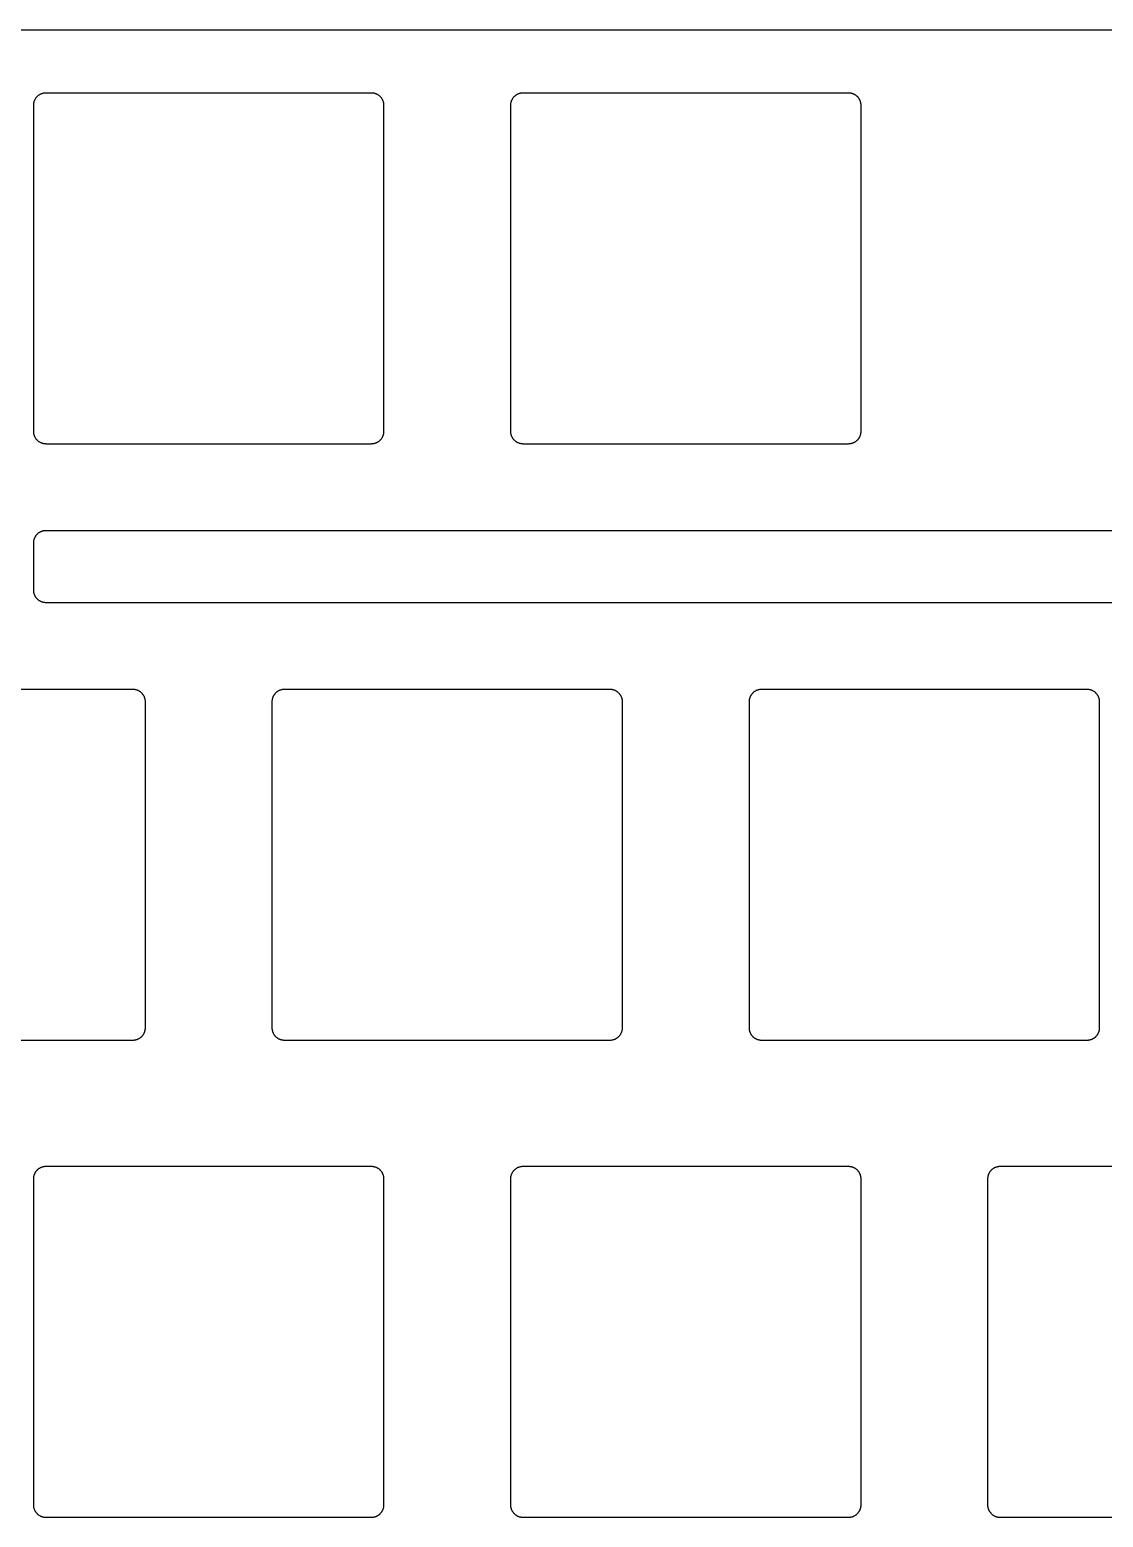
# Model space of a CAD drawing. Header units: millimetres. Extents: x -947 to -599, y 2206 to 2334.
# Drawn here: x -801.5 to -758.6, y 2270.2 to 2329.6 of the extents above; entities that cross this region are included whole.
import ezdxf

# ---------------------------------------------------------------- set-up
doc = ezdxf.new("R2010")
doc.units = ezdxf.units.MM
doc.layers.add('Default', color=18, linetype='Continuous', true_color=0x000000)

msp = doc.modelspace()

# ---------------------------------------------------------------- linework, layer by layer
at = {"layer": 'Default'}
for points in [[(-836.94, 2329.568), (-706.512, 2329.568)], [(-800.848, 2327.043), (-800.865, 2327.043), (-800.882, 2327.042), (-800.899, 2327.041), (-800.916, 2327.039), (-800.933, 2327.036), (-800.949, 2327.033), (-800.966, 2327.029), (-800.982, 2327.025), (-800.999, 2327.02), (-801.015, 2327.015), (-801.031, 2327.009), (-801.047, 2327.002), (-801.062, 2326.995), (-801.078, 2326.987), (-801.093, 2326.979), (-801.107, 2326.971), (-801.122, 2326.962), (-801.136, 2326.952), (-801.15, 2326.942), (-801.163, 2326.931), (-801.176, 2326.92), (-801.189, 2326.909), (-801.201, 2326.897), (-801.213, 2326.885), (-801.224, 2326.872), (-801.235, 2326.859), (-801.246, 2326.846), (-801.256, 2326.832), (-801.266, 2326.818), (-801.275, 2326.803), (-801.283, 2326.788), (-801.291, 2326.773), (-801.299, 2326.758), (-801.306, 2326.743), (-801.313, 2326.727), (-801.319, 2326.711), (-801.324, 2326.695), (-801.329, 2326.678), (-801.333, 2326.662), (-801.337, 2326.645), (-801.34, 2326.628), (-801.343, 2326.612), (-801.345, 2326.595), (-801.346, 2326.578), (-801.347, 2326.56), (-801.348, 2326.543)], [(-787.848, 2327.043), (-800.848, 2327.043)], [(-787.348, 2326.543), (-787.348, 2326.56), (-787.349, 2326.578), (-787.35, 2326.595), (-787.352, 2326.612), (-787.355, 2326.628), (-787.358, 2326.645), (-787.362, 2326.662), (-787.366, 2326.678), (-787.371, 2326.695), (-787.376, 2326.711), (-787.382, 2326.727), (-787.389, 2326.743), (-787.396, 2326.758), (-787.404, 2326.773), (-787.412, 2326.788), (-787.42, 2326.803), (-787.429, 2326.818), (-787.439, 2326.832), (-787.449, 2326.846), (-787.46, 2326.859), (-787.471, 2326.872), (-787.482, 2326.885), (-787.494, 2326.897), (-787.506, 2326.909), (-787.519, 2326.92), (-787.532, 2326.931), (-787.545, 2326.942), (-787.559, 2326.952), (-787.573, 2326.962), (-787.588, 2326.971), (-787.602, 2326.979), (-787.618, 2326.987), (-787.633, 2326.995), (-787.648, 2327.002), (-787.664, 2327.009), (-787.68, 2327.015), (-787.696, 2327.02), (-787.713, 2327.025), (-787.729, 2327.029), (-787.746, 2327.033), (-787.763, 2327.036), (-787.779, 2327.039), (-787.796, 2327.041), (-787.813, 2327.042), (-787.83, 2327.043), (-787.848, 2327.043)], [(-781.798, 2327.043), (-781.815, 2327.043), (-781.832, 2327.042), (-781.849, 2327.041), (-781.866, 2327.039), (-781.883, 2327.036), (-781.899, 2327.033), (-781.916, 2327.029), (-781.932, 2327.025), (-781.949, 2327.02), (-781.965, 2327.015), (-781.981, 2327.009), (-781.997, 2327.002), (-782.012, 2326.995), (-782.028, 2326.987), (-782.043, 2326.979), (-782.057, 2326.971), (-782.072, 2326.962), (-782.086, 2326.952), (-782.1, 2326.942), (-782.113, 2326.931), (-782.126, 2326.92), (-782.139, 2326.909), (-782.151, 2326.897), (-782.163, 2326.885), (-782.174, 2326.872), (-782.185, 2326.859), (-782.196, 2326.846), (-782.206, 2326.832), (-782.216, 2326.818), (-782.225, 2326.803), (-782.233, 2326.788), (-782.241, 2326.773), (-782.249, 2326.758), (-782.256, 2326.743), (-782.263, 2326.727), (-782.269, 2326.711), (-782.274, 2326.695), (-782.279, 2326.678), (-782.283, 2326.662), (-782.287, 2326.645), (-782.29, 2326.628), (-782.293, 2326.612), (-782.295, 2326.595), (-782.296, 2326.578), (-782.297, 2326.56), (-782.298, 2326.543)], [(-768.798, 2327.043), (-781.798, 2327.043)], [(-768.298, 2326.543), (-768.298, 2326.56), (-768.299, 2326.578), (-768.3, 2326.595), (-768.302, 2326.612), (-768.305, 2326.628), (-768.308, 2326.645), (-768.312, 2326.662), (-768.316, 2326.678), (-768.321, 2326.695), (-768.326, 2326.711), (-768.332, 2326.727), (-768.339, 2326.743), (-768.346, 2326.758), (-768.354, 2326.773), (-768.362, 2326.788), (-768.37, 2326.803), (-768.379, 2326.818), (-768.389, 2326.832), (-768.399, 2326.846), (-768.41, 2326.859), (-768.421, 2326.872), (-768.432, 2326.885), (-768.444, 2326.897), (-768.456, 2326.909), (-768.469, 2326.92), (-768.482, 2326.931), (-768.495, 2326.942), (-768.509, 2326.952), (-768.523, 2326.962), (-768.538, 2326.971), (-768.552, 2326.979), (-768.568, 2326.987), (-768.583, 2326.995), (-768.598, 2327.002), (-768.614, 2327.009), (-768.63, 2327.015), (-768.646, 2327.02), (-768.663, 2327.025), (-768.679, 2327.029), (-768.696, 2327.033), (-768.713, 2327.036), (-768.729, 2327.039), (-768.746, 2327.041), (-768.763, 2327.042), (-768.78, 2327.043), (-768.798, 2327.043)], [(-801.348, 2326.543), (-801.348, 2313.543)], [(-787.348, 2313.543), (-787.348, 2326.543)], [(-782.298, 2326.543), (-782.298, 2313.543)], [(-768.298, 2313.543), (-768.298, 2326.543)], [(-801.348, 2313.543), (-801.347, 2313.526), (-801.346, 2313.509), (-801.345, 2313.492), (-801.343, 2313.475), (-801.34, 2313.458), (-801.337, 2313.442), (-801.333, 2313.425), (-801.329, 2313.409), (-801.324, 2313.392), (-801.319, 2313.376), (-801.313, 2313.36), (-801.306, 2313.344), (-801.299, 2313.329), (-801.291, 2313.313), (-801.283, 2313.298), (-801.275, 2313.284), (-801.266, 2313.269), (-801.256, 2313.255), (-801.246, 2313.241), (-801.235, 2313.228), (-801.224, 2313.215), (-801.213, 2313.202), (-801.201, 2313.19), (-801.189, 2313.178), (-801.176, 2313.167), (-801.163, 2313.156), (-801.15, 2313.145), (-801.136, 2313.135), (-801.122, 2313.125), (-801.107, 2313.116), (-801.093, 2313.108), (-801.078, 2313.099), (-801.062, 2313.092), (-801.047, 2313.085), (-801.031, 2313.078), (-801.015, 2313.072), (-800.999, 2313.067), (-800.982, 2313.062), (-800.966, 2313.058), (-800.949, 2313.054), (-800.933, 2313.051), (-800.916, 2313.048), (-800.899, 2313.046), (-800.882, 2313.045), (-800.865, 2313.044), (-800.848, 2313.043)], [(-787.848, 2313.043), (-787.83, 2313.044), (-787.813, 2313.045), (-787.796, 2313.046), (-787.779, 2313.048), (-787.763, 2313.051), (-787.746, 2313.054), (-787.729, 2313.058), (-787.713, 2313.062), (-787.696, 2313.067), (-787.68, 2313.072), (-787.664, 2313.078), (-787.648, 2313.085), (-787.633, 2313.092), (-787.618, 2313.099), (-787.602, 2313.108), (-787.588, 2313.116), (-787.573, 2313.125), (-787.559, 2313.135), (-787.545, 2313.145), (-787.532, 2313.156), (-787.519, 2313.167), (-787.506, 2313.178), (-787.494, 2313.19), (-787.482, 2313.202), (-787.471, 2313.215), (-787.46, 2313.228), (-787.449, 2313.241), (-787.439, 2313.255), (-787.429, 2313.269), (-787.42, 2313.284), (-787.412, 2313.298), (-787.404, 2313.313), (-787.396, 2313.329), (-787.389, 2313.344), (-787.382, 2313.36), (-787.376, 2313.376), (-787.371, 2313.392), (-787.366, 2313.409), (-787.362, 2313.425), (-787.358, 2313.442), (-787.355, 2313.458), (-787.352, 2313.475), (-787.35, 2313.492), (-787.349, 2313.509), (-787.348, 2313.526), (-787.348, 2313.543)], [(-782.298, 2313.543), (-782.297, 2313.526), (-782.296, 2313.509), (-782.295, 2313.492), (-782.293, 2313.475), (-782.29, 2313.458), (-782.287, 2313.442), (-782.283, 2313.425), (-782.279, 2313.409), (-782.274, 2313.392), (-782.269, 2313.376), (-782.263, 2313.36), (-782.256, 2313.344), (-782.249, 2313.329), (-782.241, 2313.313), (-782.233, 2313.298), (-782.225, 2313.284), (-782.216, 2313.269), (-782.206, 2313.255), (-782.196, 2313.241), (-782.185, 2313.228), (-782.174, 2313.215), (-782.163, 2313.202), (-782.151, 2313.19), (-782.139, 2313.178), (-782.126, 2313.167), (-782.113, 2313.156), (-782.1, 2313.145), (-782.086, 2313.135), (-782.072, 2313.125), (-782.057, 2313.116), (-782.043, 2313.108), (-782.028, 2313.099), (-782.012, 2313.092), (-781.997, 2313.085), (-781.981, 2313.078), (-781.965, 2313.072), (-781.949, 2313.067), (-781.932, 2313.062), (-781.916, 2313.058), (-781.899, 2313.054), (-781.883, 2313.051), (-781.866, 2313.048), (-781.849, 2313.046), (-781.832, 2313.045), (-781.815, 2313.044), (-781.798, 2313.043)], [(-768.798, 2313.043), (-768.78, 2313.044), (-768.763, 2313.045), (-768.746, 2313.046), (-768.729, 2313.048), (-768.713, 2313.051), (-768.696, 2313.054), (-768.679, 2313.058), (-768.663, 2313.062), (-768.646, 2313.067), (-768.63, 2313.072), (-768.614, 2313.078), (-768.598, 2313.085), (-768.583, 2313.092), (-768.568, 2313.099), (-768.552, 2313.108), (-768.538, 2313.116), (-768.523, 2313.125), (-768.509, 2313.135), (-768.495, 2313.145), (-768.482, 2313.156), (-768.469, 2313.167), (-768.456, 2313.178), (-768.444, 2313.19), (-768.432, 2313.202), (-768.421, 2313.215), (-768.41, 2313.228), (-768.399, 2313.241), (-768.389, 2313.255), (-768.379, 2313.269), (-768.37, 2313.284), (-768.362, 2313.298), (-768.354, 2313.313), (-768.346, 2313.329), (-768.339, 2313.344), (-768.332, 2313.36), (-768.326, 2313.376), (-768.321, 2313.392), (-768.316, 2313.409), (-768.312, 2313.425), (-768.308, 2313.442), (-768.305, 2313.458), (-768.302, 2313.475), (-768.3, 2313.492), (-768.299, 2313.509), (-768.298, 2313.526), (-768.298, 2313.543)], [(-800.848, 2313.043), (-787.848, 2313.043)], [(-781.798, 2313.043), (-768.798, 2313.043)], [(-800.848, 2309.568), (-800.865, 2309.568), (-800.882, 2309.567), (-800.899, 2309.566), (-800.916, 2309.564), (-800.933, 2309.561), (-800.949, 2309.558), (-800.966, 2309.554), (-800.982, 2309.55), (-800.999, 2309.545), (-801.015, 2309.54), (-801.031, 2309.534), (-801.047, 2309.527), (-801.062, 2309.52), (-801.078, 2309.512), (-801.093, 2309.504), (-801.107, 2309.496), (-801.122, 2309.487), (-801.136, 2309.477), (-801.15, 2309.467), (-801.163, 2309.456), (-801.176, 2309.445), (-801.189, 2309.434), (-801.201, 2309.422), (-801.213, 2309.41), (-801.224, 2309.397), (-801.235, 2309.384), (-801.246, 2309.371), (-801.256, 2309.357), (-801.266, 2309.343), (-801.275, 2309.328), (-801.283, 2309.313), (-801.291, 2309.298), (-801.299, 2309.283), (-801.306, 2309.268), (-801.313, 2309.252), (-801.319, 2309.236), (-801.324, 2309.22), (-801.329, 2309.203), (-801.333, 2309.187), (-801.337, 2309.17), (-801.34, 2309.153), (-801.343, 2309.137), (-801.345, 2309.12), (-801.346, 2309.103), (-801.347, 2309.085), (-801.348, 2309.068)], [(-801.348, 2309.068), (-801.348, 2307.206)], [(-664.023, 2309.568), (-800.848, 2309.568)], [(-801.348, 2307.206), (-801.347, 2307.189), (-801.346, 2307.172), (-801.345, 2307.155), (-801.343, 2307.138), (-801.34, 2307.121), (-801.337, 2307.104), (-801.333, 2307.088), (-801.329, 2307.071), (-801.324, 2307.055), (-801.319, 2307.038), (-801.313, 2307.023), (-801.306, 2307.007), (-801.299, 2306.991), (-801.291, 2306.976), (-801.283, 2306.961), (-801.275, 2306.946), (-801.266, 2306.932), (-801.256, 2306.918), (-801.246, 2306.904), (-801.235, 2306.89), (-801.224, 2306.877), (-801.213, 2306.865), (-801.201, 2306.852), (-801.189, 2306.841), (-801.176, 2306.829), (-801.163, 2306.818), (-801.15, 2306.808), (-801.136, 2306.797), (-801.122, 2306.788), (-801.107, 2306.779), (-801.093, 2306.77), (-801.078, 2306.762), (-801.062, 2306.754), (-801.047, 2306.747), (-801.031, 2306.741), (-801.015, 2306.735), (-800.999, 2306.729), (-800.982, 2306.724), (-800.966, 2306.72), (-800.949, 2306.716), (-800.933, 2306.713), (-800.916, 2306.711), (-800.899, 2306.709), (-800.882, 2306.707), (-800.865, 2306.706), (-800.848, 2306.706)], [(-800.848, 2306.706), (-664.023, 2306.706)], [(-797.373, 2303.231), (-810.373, 2303.231)], [(-796.873, 2302.731), (-796.873, 2302.748), (-796.874, 2302.765), (-796.875, 2302.782), (-796.877, 2302.799), (-796.88, 2302.816), (-796.883, 2302.833), (-796.887, 2302.849), (-796.891, 2302.866), (-796.896, 2302.882), (-796.901, 2302.898), (-796.907, 2302.914), (-796.914, 2302.93), (-796.921, 2302.946), (-796.929, 2302.961), (-796.937, 2302.976), (-796.945, 2302.991), (-796.954, 2303.005), (-796.964, 2303.019), (-796.974, 2303.033), (-796.985, 2303.046), (-796.996, 2303.06), (-797.007, 2303.072), (-797.019, 2303.084), (-797.031, 2303.096), (-797.044, 2303.108), (-797.057, 2303.119), (-797.07, 2303.129), (-797.084, 2303.139), (-797.098, 2303.149), (-797.113, 2303.158), (-797.127, 2303.167), (-797.143, 2303.175), (-797.158, 2303.182), (-797.173, 2303.19), (-797.189, 2303.196), (-797.205, 2303.202), (-797.221, 2303.208), (-797.238, 2303.212), (-797.254, 2303.217), (-797.271, 2303.22), (-797.288, 2303.224), (-797.304, 2303.226), (-797.321, 2303.228), (-797.338, 2303.23), (-797.355, 2303.231), (-797.373, 2303.231)], [(-791.323, 2303.231), (-791.34, 2303.231), (-791.357, 2303.23), (-791.374, 2303.228), (-791.391, 2303.226), (-791.408, 2303.224), (-791.424, 2303.22), (-791.441, 2303.217), (-791.457, 2303.212), (-791.474, 2303.208), (-791.49, 2303.202), (-791.506, 2303.196), (-791.522, 2303.19), (-791.537, 2303.182), (-791.553, 2303.175), (-791.568, 2303.167), (-791.582, 2303.158), (-791.597, 2303.149), (-791.611, 2303.139), (-791.625, 2303.129), (-791.638, 2303.119), (-791.651, 2303.108), (-791.664, 2303.096), (-791.676, 2303.084), (-791.688, 2303.072), (-791.699, 2303.06), (-791.71, 2303.046), (-791.721, 2303.033), (-791.731, 2303.019), (-791.741, 2303.005), (-791.75, 2302.991), (-791.758, 2302.976), (-791.766, 2302.961), (-791.774, 2302.946), (-791.781, 2302.93), (-791.788, 2302.914), (-791.794, 2302.898), (-791.799, 2302.882), (-791.804, 2302.866), (-791.808, 2302.849), (-791.812, 2302.833), (-791.815, 2302.816), (-791.818, 2302.799), (-791.82, 2302.782), (-791.821, 2302.765), (-791.822, 2302.748), (-791.823, 2302.731)], [(-778.323, 2303.231), (-791.323, 2303.231)], [(-777.823, 2302.731), (-777.823, 2302.748), (-777.824, 2302.765), (-777.825, 2302.782), (-777.827, 2302.799), (-777.83, 2302.816), (-777.833, 2302.833), (-777.837, 2302.849), (-777.841, 2302.866), (-777.846, 2302.882), (-777.851, 2302.898), (-777.857, 2302.914), (-777.864, 2302.93), (-777.871, 2302.946), (-777.879, 2302.961), (-777.887, 2302.976), (-777.895, 2302.991), (-777.904, 2303.005), (-777.914, 2303.019), (-777.924, 2303.033), (-777.935, 2303.046), (-777.946, 2303.06), (-777.957, 2303.072), (-777.969, 2303.084), (-777.981, 2303.096), (-777.994, 2303.108), (-778.007, 2303.119), (-778.02, 2303.129), (-778.034, 2303.139), (-778.048, 2303.149), (-778.063, 2303.158), (-778.077, 2303.167), (-778.093, 2303.175), (-778.108, 2303.182), (-778.123, 2303.19), (-778.139, 2303.196), (-778.155, 2303.202), (-778.171, 2303.208), (-778.188, 2303.212), (-778.204, 2303.217), (-778.221, 2303.22), (-778.238, 2303.224), (-778.254, 2303.226), (-778.271, 2303.228), (-778.288, 2303.23), (-778.305, 2303.231), (-778.323, 2303.231)], [(-772.273, 2303.231), (-772.29, 2303.231), (-772.307, 2303.23), (-772.324, 2303.228), (-772.341, 2303.226), (-772.358, 2303.224), (-772.374, 2303.22), (-772.391, 2303.217), (-772.407, 2303.212), (-772.424, 2303.208), (-772.44, 2303.202), (-772.456, 2303.196), (-772.472, 2303.19), (-772.487, 2303.182), (-772.503, 2303.175), (-772.518, 2303.167), (-772.532, 2303.158), (-772.547, 2303.149), (-772.561, 2303.139), (-772.575, 2303.129), (-772.588, 2303.119), (-772.601, 2303.108), (-772.614, 2303.096), (-772.626, 2303.084), (-772.638, 2303.072), (-772.649, 2303.06), (-772.66, 2303.046), (-772.671, 2303.033), (-772.681, 2303.019), (-772.691, 2303.005), (-772.7, 2302.991), (-772.708, 2302.976), (-772.716, 2302.961), (-772.724, 2302.946), (-772.731, 2302.93), (-772.738, 2302.914), (-772.744, 2302.898), (-772.749, 2302.882), (-772.754, 2302.866), (-772.758, 2302.849), (-772.762, 2302.833), (-772.765, 2302.816), (-772.768, 2302.799), (-772.77, 2302.782), (-772.771, 2302.765), (-772.772, 2302.748), (-772.773, 2302.731)], [(-759.273, 2303.231), (-772.273, 2303.231)], [(-758.773, 2302.731), (-758.773, 2302.748), (-758.774, 2302.765), (-758.775, 2302.782), (-758.777, 2302.799), (-758.78, 2302.816), (-758.783, 2302.833), (-758.787, 2302.849), (-758.791, 2302.866), (-758.796, 2302.882), (-758.801, 2302.898), (-758.807, 2302.914), (-758.814, 2302.93), (-758.821, 2302.946), (-758.829, 2302.961), (-758.837, 2302.976), (-758.845, 2302.991), (-758.854, 2303.005), (-758.864, 2303.019), (-758.874, 2303.033), (-758.885, 2303.046), (-758.896, 2303.06), (-758.907, 2303.072), (-758.919, 2303.084), (-758.931, 2303.096), (-758.944, 2303.108), (-758.957, 2303.119), (-758.97, 2303.129), (-758.984, 2303.139), (-758.998, 2303.149), (-759.013, 2303.158), (-759.027, 2303.167), (-759.043, 2303.175), (-759.058, 2303.182), (-759.073, 2303.19), (-759.089, 2303.196), (-759.105, 2303.202), (-759.121, 2303.208), (-759.138, 2303.212), (-759.154, 2303.217), (-759.171, 2303.22), (-759.188, 2303.224), (-759.204, 2303.226), (-759.221, 2303.228), (-759.238, 2303.23), (-759.255, 2303.231), (-759.273, 2303.231)], [(-796.873, 2289.731), (-796.873, 2302.731)], [(-791.823, 2302.731), (-791.823, 2289.731)], [(-777.823, 2289.731), (-777.823, 2302.731)], [(-772.773, 2302.731), (-772.773, 2289.731)], [(-758.773, 2289.731), (-758.773, 2302.731)], [(-797.373, 2289.231), (-797.355, 2289.231), (-797.338, 2289.232), (-797.321, 2289.234), (-797.304, 2289.236), (-797.288, 2289.238), (-797.271, 2289.241), (-797.254, 2289.245), (-797.238, 2289.249), (-797.221, 2289.254), (-797.205, 2289.26), (-797.189, 2289.266), (-797.173, 2289.272), (-797.158, 2289.279), (-797.143, 2289.287), (-797.127, 2289.295), (-797.113, 2289.304), (-797.098, 2289.313), (-797.084, 2289.322), (-797.07, 2289.333), (-797.057, 2289.343), (-797.044, 2289.354), (-797.031, 2289.366), (-797.019, 2289.377), (-797.007, 2289.39), (-796.996, 2289.402), (-796.985, 2289.415), (-796.974, 2289.429), (-796.964, 2289.443), (-796.954, 2289.457), (-796.945, 2289.471), (-796.937, 2289.486), (-796.929, 2289.501), (-796.921, 2289.516), (-796.914, 2289.532), (-796.907, 2289.548), (-796.901, 2289.563), (-796.896, 2289.58), (-796.891, 2289.596), (-796.887, 2289.613), (-796.883, 2289.629), (-796.88, 2289.646), (-796.877, 2289.663), (-796.875, 2289.68), (-796.874, 2289.697), (-796.873, 2289.714), (-796.873, 2289.731)], [(-791.823, 2289.731), (-791.822, 2289.714), (-791.821, 2289.697), (-791.82, 2289.68), (-791.818, 2289.663), (-791.815, 2289.646), (-791.812, 2289.629), (-791.808, 2289.613), (-791.804, 2289.596), (-791.799, 2289.58), (-791.794, 2289.563), (-791.788, 2289.548), (-791.781, 2289.532), (-791.774, 2289.516), (-791.766, 2289.501), (-791.758, 2289.486), (-791.75, 2289.471), (-791.741, 2289.457), (-791.731, 2289.443), (-791.721, 2289.429), (-791.71, 2289.415), (-791.699, 2289.402), (-791.688, 2289.39), (-791.676, 2289.377), (-791.664, 2289.366), (-791.651, 2289.354), (-791.638, 2289.343), (-791.625, 2289.333), (-791.611, 2289.322), (-791.597, 2289.313), (-791.582, 2289.304), (-791.568, 2289.295), (-791.553, 2289.287), (-791.537, 2289.279), (-791.522, 2289.272), (-791.506, 2289.266), (-791.49, 2289.26), (-791.474, 2289.254), (-791.457, 2289.249), (-791.441, 2289.245), (-791.424, 2289.241), (-791.408, 2289.238), (-791.391, 2289.236), (-791.374, 2289.234), (-791.357, 2289.232), (-791.34, 2289.231), (-791.323, 2289.231)], [(-778.323, 2289.231), (-778.305, 2289.231), (-778.288, 2289.232), (-778.271, 2289.234), (-778.254, 2289.236), (-778.238, 2289.238), (-778.221, 2289.241), (-778.204, 2289.245), (-778.188, 2289.249), (-778.171, 2289.254), (-778.155, 2289.26), (-778.139, 2289.266), (-778.123, 2289.272), (-778.108, 2289.279), (-778.093, 2289.287), (-778.077, 2289.295), (-778.063, 2289.304), (-778.048, 2289.313), (-778.034, 2289.322), (-778.02, 2289.333), (-778.007, 2289.343), (-777.994, 2289.354), (-777.981, 2289.366), (-777.969, 2289.377), (-777.957, 2289.39), (-777.946, 2289.402), (-777.935, 2289.415), (-777.924, 2289.429), (-777.914, 2289.443), (-777.904, 2289.457), (-777.895, 2289.471), (-777.887, 2289.486), (-777.879, 2289.501), (-777.871, 2289.516), (-777.864, 2289.532), (-777.857, 2289.548), (-777.851, 2289.563), (-777.846, 2289.58), (-777.841, 2289.596), (-777.837, 2289.613), (-777.833, 2289.629), (-777.83, 2289.646), (-777.827, 2289.663), (-777.825, 2289.68), (-777.824, 2289.697), (-777.823, 2289.714), (-777.823, 2289.731)], [(-772.773, 2289.731), (-772.772, 2289.714), (-772.771, 2289.697), (-772.77, 2289.68), (-772.768, 2289.663), (-772.765, 2289.646), (-772.762, 2289.629), (-772.758, 2289.613), (-772.754, 2289.596), (-772.749, 2289.58), (-772.744, 2289.563), (-772.738, 2289.548), (-772.731, 2289.532), (-772.724, 2289.516), (-772.716, 2289.501), (-772.708, 2289.486), (-772.7, 2289.471), (-772.691, 2289.457), (-772.681, 2289.443), (-772.671, 2289.429), (-772.66, 2289.415), (-772.649, 2289.402), (-772.638, 2289.39), (-772.626, 2289.377), (-772.614, 2289.366), (-772.601, 2289.354), (-772.588, 2289.343), (-772.575, 2289.333), (-772.561, 2289.322), (-772.547, 2289.313), (-772.532, 2289.304), (-772.518, 2289.295), (-772.503, 2289.287), (-772.487, 2289.279), (-772.472, 2289.272), (-772.456, 2289.266), (-772.44, 2289.26), (-772.424, 2289.254), (-772.407, 2289.249), (-772.391, 2289.245), (-772.374, 2289.241), (-772.358, 2289.238), (-772.341, 2289.236), (-772.324, 2289.234), (-772.307, 2289.232), (-772.29, 2289.231), (-772.273, 2289.231)], [(-759.273, 2289.231), (-759.255, 2289.231), (-759.238, 2289.232), (-759.221, 2289.234), (-759.204, 2289.236), (-759.188, 2289.238), (-759.171, 2289.241), (-759.154, 2289.245), (-759.138, 2289.249), (-759.121, 2289.254), (-759.105, 2289.26), (-759.089, 2289.266), (-759.073, 2289.272), (-759.058, 2289.279), (-759.043, 2289.287), (-759.027, 2289.295), (-759.013, 2289.304), (-758.998, 2289.313), (-758.984, 2289.322), (-758.97, 2289.333), (-758.957, 2289.343), (-758.944, 2289.354), (-758.931, 2289.366), (-758.919, 2289.377), (-758.907, 2289.39), (-758.896, 2289.402), (-758.885, 2289.415), (-758.874, 2289.429), (-758.864, 2289.443), (-758.854, 2289.457), (-758.845, 2289.471), (-758.837, 2289.486), (-758.829, 2289.501), (-758.821, 2289.516), (-758.814, 2289.532), (-758.807, 2289.548), (-758.801, 2289.563), (-758.796, 2289.58), (-758.791, 2289.596), (-758.787, 2289.613), (-758.783, 2289.629), (-758.78, 2289.646), (-758.777, 2289.663), (-758.775, 2289.68), (-758.774, 2289.697), (-758.773, 2289.714), (-758.773, 2289.731)], [(-810.373, 2289.231), (-797.373, 2289.231)], [(-791.323, 2289.231), (-778.323, 2289.231)], [(-772.273, 2289.231), (-759.273, 2289.231)], [(-800.848, 2284.181), (-800.865, 2284.181), (-800.882, 2284.18), (-800.899, 2284.178), (-800.916, 2284.176), (-800.933, 2284.174), (-800.949, 2284.17), (-800.966, 2284.167), (-800.982, 2284.162), (-800.999, 2284.158), (-801.015, 2284.152), (-801.031, 2284.146), (-801.047, 2284.14), (-801.062, 2284.132), (-801.078, 2284.125), (-801.093, 2284.117), (-801.107, 2284.108), (-801.122, 2284.099), (-801.136, 2284.089), (-801.15, 2284.079), (-801.163, 2284.069), (-801.176, 2284.058), (-801.189, 2284.046), (-801.201, 2284.034), (-801.213, 2284.022), (-801.224, 2284.01), (-801.235, 2283.996), (-801.246, 2283.983), (-801.256, 2283.969), (-801.266, 2283.955), (-801.275, 2283.941), (-801.283, 2283.926), (-801.291, 2283.911), (-801.299, 2283.896), (-801.306, 2283.88), (-801.313, 2283.864), (-801.319, 2283.848), (-801.324, 2283.832), (-801.329, 2283.816), (-801.333, 2283.799), (-801.337, 2283.783), (-801.34, 2283.766), (-801.343, 2283.749), (-801.345, 2283.732), (-801.346, 2283.715), (-801.347, 2283.698), (-801.348, 2283.681)], [(-787.848, 2284.181), (-800.848, 2284.181)], [(-787.348, 2283.681), (-787.348, 2283.698), (-787.349, 2283.715), (-787.35, 2283.732), (-787.352, 2283.749), (-787.355, 2283.766), (-787.358, 2283.783), (-787.362, 2283.799), (-787.366, 2283.816), (-787.371, 2283.832), (-787.376, 2283.848), (-787.382, 2283.864), (-787.389, 2283.88), (-787.396, 2283.896), (-787.404, 2283.911), (-787.412, 2283.926), (-787.42, 2283.941), (-787.429, 2283.955), (-787.439, 2283.969), (-787.449, 2283.983), (-787.46, 2283.996), (-787.471, 2284.01), (-787.482, 2284.022), (-787.494, 2284.034), (-787.506, 2284.046), (-787.519, 2284.058), (-787.532, 2284.069), (-787.545, 2284.079), (-787.559, 2284.089), (-787.573, 2284.099), (-787.588, 2284.108), (-787.602, 2284.117), (-787.618, 2284.125), (-787.633, 2284.132), (-787.648, 2284.14), (-787.664, 2284.146), (-787.68, 2284.152), (-787.696, 2284.158), (-787.713, 2284.162), (-787.729, 2284.167), (-787.746, 2284.17), (-787.763, 2284.174), (-787.779, 2284.176), (-787.796, 2284.178), (-787.813, 2284.18), (-787.83, 2284.181), (-787.848, 2284.181)], [(-781.798, 2284.181), (-781.815, 2284.181), (-781.832, 2284.18), (-781.849, 2284.178), (-781.866, 2284.176), (-781.883, 2284.174), (-781.899, 2284.17), (-781.916, 2284.167), (-781.932, 2284.162), (-781.949, 2284.158), (-781.965, 2284.152), (-781.981, 2284.146), (-781.997, 2284.14), (-782.012, 2284.132), (-782.028, 2284.125), (-782.043, 2284.117), (-782.057, 2284.108), (-782.072, 2284.099), (-782.086, 2284.089), (-782.1, 2284.079), (-782.113, 2284.069), (-782.126, 2284.058), (-782.139, 2284.046), (-782.151, 2284.034), (-782.163, 2284.022), (-782.174, 2284.01), (-782.185, 2283.996), (-782.196, 2283.983), (-782.206, 2283.969), (-782.216, 2283.955), (-782.225, 2283.941), (-782.233, 2283.926), (-782.241, 2283.911), (-782.249, 2283.896), (-782.256, 2283.88), (-782.263, 2283.864), (-782.269, 2283.848), (-782.274, 2283.832), (-782.279, 2283.816), (-782.283, 2283.799), (-782.287, 2283.783), (-782.29, 2283.766), (-782.293, 2283.749), (-782.295, 2283.732), (-782.296, 2283.715), (-782.297, 2283.698), (-782.298, 2283.681)], [(-768.798, 2284.181), (-781.798, 2284.181)], [(-768.298, 2283.681), (-768.298, 2283.698), (-768.299, 2283.715), (-768.3, 2283.732), (-768.302, 2283.749), (-768.305, 2283.766), (-768.308, 2283.783), (-768.312, 2283.799), (-768.316, 2283.816), (-768.321, 2283.832), (-768.326, 2283.848), (-768.332, 2283.864), (-768.339, 2283.88), (-768.346, 2283.896), (-768.354, 2283.911), (-768.362, 2283.926), (-768.37, 2283.941), (-768.379, 2283.955), (-768.389, 2283.969), (-768.399, 2283.983), (-768.41, 2283.996), (-768.421, 2284.01), (-768.432, 2284.022), (-768.444, 2284.034), (-768.456, 2284.046), (-768.469, 2284.058), (-768.482, 2284.069), (-768.495, 2284.079), (-768.509, 2284.089), (-768.523, 2284.099), (-768.538, 2284.108), (-768.552, 2284.117), (-768.568, 2284.125), (-768.583, 2284.132), (-768.598, 2284.14), (-768.614, 2284.146), (-768.63, 2284.152), (-768.646, 2284.158), (-768.663, 2284.162), (-768.679, 2284.167), (-768.696, 2284.17), (-768.713, 2284.174), (-768.729, 2284.176), (-768.746, 2284.178), (-768.763, 2284.18), (-768.78, 2284.181), (-768.798, 2284.181)], [(-762.748, 2284.181), (-762.765, 2284.181), (-762.782, 2284.18), (-762.799, 2284.178), (-762.816, 2284.176), (-762.833, 2284.174), (-762.849, 2284.17), (-762.866, 2284.167), (-762.882, 2284.162), (-762.899, 2284.158), (-762.915, 2284.152), (-762.931, 2284.146), (-762.947, 2284.14), (-762.962, 2284.132), (-762.978, 2284.125), (-762.993, 2284.117), (-763.007, 2284.108), (-763.022, 2284.099), (-763.036, 2284.089), (-763.05, 2284.079), (-763.063, 2284.069), (-763.076, 2284.058), (-763.089, 2284.046), (-763.101, 2284.034), (-763.113, 2284.022), (-763.124, 2284.01), (-763.135, 2283.996), (-763.146, 2283.983), (-763.156, 2283.969), (-763.166, 2283.955), (-763.175, 2283.941), (-763.183, 2283.926), (-763.191, 2283.911), (-763.199, 2283.896), (-763.206, 2283.88), (-763.213, 2283.864), (-763.219, 2283.848), (-763.224, 2283.832), (-763.229, 2283.816), (-763.233, 2283.799), (-763.237, 2283.783), (-763.24, 2283.766), (-763.243, 2283.749), (-763.245, 2283.732), (-763.246, 2283.715), (-763.247, 2283.698), (-763.248, 2283.681)], [(-749.748, 2284.181), (-762.748, 2284.181)], [(-801.348, 2283.681), (-801.348, 2270.681)], [(-787.348, 2270.681), (-787.348, 2283.681)], [(-782.298, 2283.681), (-782.298, 2270.681)], [(-768.298, 2270.681), (-768.298, 2283.681)], [(-763.248, 2283.681), (-763.248, 2270.681)], [(-801.348, 2270.681), (-801.347, 2270.664), (-801.346, 2270.647), (-801.345, 2270.63), (-801.343, 2270.613), (-801.34, 2270.596), (-801.337, 2270.579), (-801.333, 2270.563), (-801.329, 2270.546), (-801.324, 2270.53), (-801.319, 2270.513), (-801.313, 2270.498), (-801.306, 2270.482), (-801.299, 2270.466), (-801.291, 2270.451), (-801.283, 2270.436), (-801.275, 2270.421), (-801.266, 2270.407), (-801.256, 2270.393), (-801.246, 2270.379), (-801.235, 2270.365), (-801.224, 2270.352), (-801.213, 2270.34), (-801.201, 2270.327), (-801.189, 2270.316), (-801.176, 2270.304), (-801.163, 2270.293), (-801.15, 2270.283), (-801.136, 2270.272), (-801.122, 2270.263), (-801.107, 2270.254), (-801.093, 2270.245), (-801.078, 2270.237), (-801.062, 2270.229), (-801.047, 2270.222), (-801.031, 2270.216), (-801.015, 2270.21), (-800.999, 2270.204), (-800.982, 2270.199), (-800.966, 2270.195), (-800.949, 2270.191), (-800.933, 2270.188), (-800.916, 2270.186), (-800.899, 2270.184), (-800.882, 2270.182), (-800.865, 2270.181), (-800.848, 2270.181)], [(-787.848, 2270.181), (-787.83, 2270.181), (-787.813, 2270.182), (-787.796, 2270.184), (-787.779, 2270.186), (-787.763, 2270.188), (-787.746, 2270.191), (-787.729, 2270.195), (-787.713, 2270.199), (-787.696, 2270.204), (-787.68, 2270.21), (-787.664, 2270.216), (-787.648, 2270.222), (-787.633, 2270.229), (-787.618, 2270.237), (-787.602, 2270.245), (-787.588, 2270.254), (-787.573, 2270.263), (-787.559, 2270.272), (-787.545, 2270.283), (-787.532, 2270.293), (-787.519, 2270.304), (-787.506, 2270.316), (-787.494, 2270.327), (-787.482, 2270.34), (-787.471, 2270.352), (-787.46, 2270.365), (-787.449, 2270.379), (-787.439, 2270.393), (-787.429, 2270.407), (-787.42, 2270.421), (-787.412, 2270.436), (-787.404, 2270.451), (-787.396, 2270.466), (-787.389, 2270.482), (-787.382, 2270.498), (-787.376, 2270.513), (-787.371, 2270.53), (-787.366, 2270.546), (-787.362, 2270.563), (-787.358, 2270.579), (-787.355, 2270.596), (-787.352, 2270.613), (-787.35, 2270.63), (-787.349, 2270.647), (-787.348, 2270.664), (-787.348, 2270.681)], [(-782.298, 2270.681), (-782.297, 2270.664), (-782.296, 2270.647), (-782.295, 2270.63), (-782.293, 2270.613), (-782.29, 2270.596), (-782.287, 2270.579), (-782.283, 2270.563), (-782.279, 2270.546), (-782.274, 2270.53), (-782.269, 2270.513), (-782.263, 2270.498), (-782.256, 2270.482), (-782.249, 2270.466), (-782.241, 2270.451), (-782.233, 2270.436), (-782.225, 2270.421), (-782.216, 2270.407), (-782.206, 2270.393), (-782.196, 2270.379), (-782.185, 2270.365), (-782.174, 2270.352), (-782.163, 2270.34), (-782.151, 2270.327), (-782.139, 2270.316), (-782.126, 2270.304), (-782.113, 2270.293), (-782.1, 2270.283), (-782.086, 2270.272), (-782.072, 2270.263), (-782.057, 2270.254), (-782.043, 2270.245), (-782.028, 2270.237), (-782.012, 2270.229), (-781.997, 2270.222), (-781.981, 2270.216), (-781.965, 2270.21), (-781.949, 2270.204), (-781.932, 2270.199), (-781.916, 2270.195), (-781.899, 2270.191), (-781.883, 2270.188), (-781.866, 2270.186), (-781.849, 2270.184), (-781.832, 2270.182), (-781.815, 2270.181), (-781.798, 2270.181)], [(-768.798, 2270.181), (-768.78, 2270.181), (-768.763, 2270.182), (-768.746, 2270.184), (-768.729, 2270.186), (-768.713, 2270.188), (-768.696, 2270.191), (-768.679, 2270.195), (-768.663, 2270.199), (-768.646, 2270.204), (-768.63, 2270.21), (-768.614, 2270.216), (-768.598, 2270.222), (-768.583, 2270.229), (-768.568, 2270.237), (-768.552, 2270.245), (-768.538, 2270.254), (-768.523, 2270.263), (-768.509, 2270.272), (-768.495, 2270.283), (-768.482, 2270.293), (-768.469, 2270.304), (-768.456, 2270.316), (-768.444, 2270.327), (-768.432, 2270.34), (-768.421, 2270.352), (-768.41, 2270.365), (-768.399, 2270.379), (-768.389, 2270.393), (-768.379, 2270.407), (-768.37, 2270.421), (-768.362, 2270.436), (-768.354, 2270.451), (-768.346, 2270.466), (-768.339, 2270.482), (-768.332, 2270.498), (-768.326, 2270.513), (-768.321, 2270.53), (-768.316, 2270.546), (-768.312, 2270.563), (-768.308, 2270.579), (-768.305, 2270.596), (-768.302, 2270.613), (-768.3, 2270.63), (-768.299, 2270.647), (-768.298, 2270.664), (-768.298, 2270.681)], [(-763.248, 2270.681), (-763.247, 2270.664), (-763.246, 2270.647), (-763.245, 2270.63), (-763.243, 2270.613), (-763.24, 2270.596), (-763.237, 2270.579), (-763.233, 2270.563), (-763.229, 2270.546), (-763.224, 2270.53), (-763.219, 2270.513), (-763.213, 2270.498), (-763.206, 2270.482), (-763.199, 2270.466), (-763.191, 2270.451), (-763.183, 2270.436), (-763.175, 2270.421), (-763.166, 2270.407), (-763.156, 2270.393), (-763.146, 2270.379), (-763.135, 2270.365), (-763.124, 2270.352), (-763.113, 2270.34), (-763.101, 2270.327), (-763.089, 2270.316), (-763.076, 2270.304), (-763.063, 2270.293), (-763.05, 2270.283), (-763.036, 2270.272), (-763.022, 2270.263), (-763.007, 2270.254), (-762.993, 2270.245), (-762.978, 2270.237), (-762.962, 2270.229), (-762.947, 2270.222), (-762.931, 2270.216), (-762.915, 2270.21), (-762.899, 2270.204), (-762.882, 2270.199), (-762.866, 2270.195), (-762.849, 2270.191), (-762.833, 2270.188), (-762.816, 2270.186), (-762.799, 2270.184), (-762.782, 2270.182), (-762.765, 2270.181), (-762.748, 2270.181)], [(-800.848, 2270.181), (-787.848, 2270.181)], [(-781.798, 2270.181), (-768.798, 2270.181)], [(-762.748, 2270.181), (-749.748, 2270.181)]]:
    msp.add_lwpolyline(points, dxfattribs=at)

doc.saveas('drawing.dxf')
